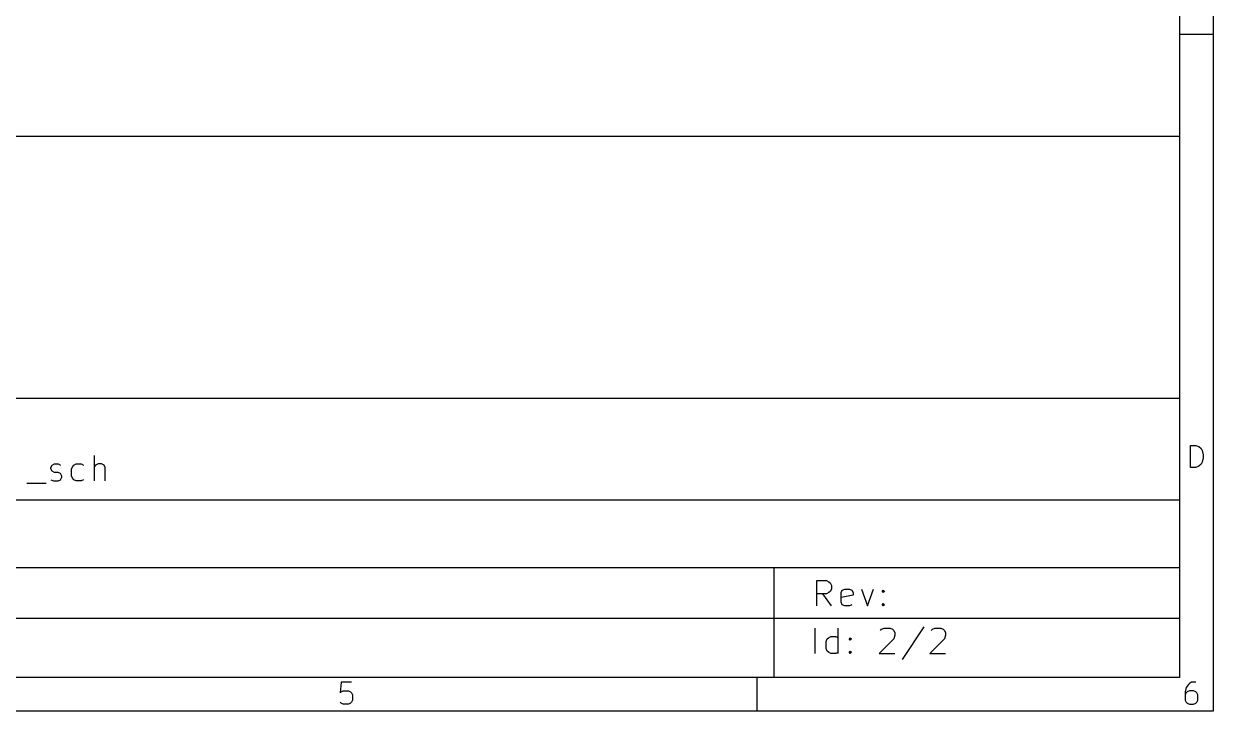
# Model space of a CAD drawing. Header units: millimetres. Extents: x 10 to 287, y -200 to -10.
# Drawn here: x 216.6 to 287, y -200 to -159.4 of the extents above; entities that cross this region are included whole.
import ezdxf

# ---------------------------------------------------------------- set-up
doc = ezdxf.new("R2010")
doc.units = ezdxf.units.MM
doc.layers.add('RED', color=14, linetype='CONTINUOUS')

msp = doc.modelspace()

# ---------------------------------------------------------------- linework, layer by layer
at = {"layer": 'RED', "linetype": 'CONTINUOUS'}
for p, q in [((287.0022, -10), (287.0022, -200.0072)), ((285.0022, -12), (285.0022, -198.0072)), ((287.0022, -160), (285.0022, -160)), ((177.0022, -166.0072), (285.0022, -166.0072)), ((285.0022, -166.0072), (285.0022, -198.0072)), ((177.0022, -181.5072), (285.0022, -181.5072)), ((285.6617, -185.5937), (285.6617, -184.2937)), ((285.6617, -184.2937), (285.9712, -184.2937)), ((285.9712, -184.2937), (286.1569, -184.3556)), ((286.1569, -184.3556), (286.2807, -184.4794)), ((220.8151, -186.3933), (220.8151, -184.8933)), ((286.2807, -184.4794), (286.3426, -184.6032)), ((286.3426, -184.6032), (286.4045, -184.8508)), ((286.4045, -185.0365), (286.3426, -185.2841)), ((286.4045, -184.8508), (286.4045, -185.0365)), ((218.2437, -185.6076), (218.3151, -185.4647)), ((218.2437, -185.679), (218.2437, -185.6076)), ((218.3151, -185.8219), (218.2437, -185.679)), ((218.3151, -185.4647), (218.458, -185.3933)), ((218.458, -185.3933), (218.6722, -185.3933)), ((218.6722, -185.3933), (218.8151, -185.4647)), ((219.458, -185.679), (219.5294, -185.5361)), ((219.458, -186.1076), (219.458, -185.679)), ((219.5294, -185.5361), (219.6008, -185.4647)), ((219.6008, -185.4647), (219.7437, -185.3933)), ((219.7437, -185.3933), (220.0294, -185.3933)), ((220.0294, -185.3933), (220.1723, -185.4647)), ((220.8865, -185.4647), (220.8151, -185.5361)), ((221.0294, -185.3933), (220.8865, -185.4647)), ((221.2437, -185.3933), (221.0294, -185.3933)), ((221.3865, -185.4647), (221.2437, -185.3933)), ((221.458, -185.6076), (221.3865, -185.4647)), ((221.458, -186.3933), (221.458, -185.6076)), ((285.9712, -185.5937), (285.6617, -185.5937)), ((286.1569, -185.5318), (285.9712, -185.5937)), ((286.2807, -185.4079), (286.1569, -185.5318)), ((286.3426, -185.2841), (286.2807, -185.4079)), ((218.2437, -186.3219), (218.3865, -186.3933)), ((218.458, -185.8933), (218.3151, -185.8219)), ((218.3865, -186.3933), (218.6722, -186.3933)), ((218.6722, -185.8933), (218.458, -185.8933)), ((218.8151, -185.9647), (218.6722, -185.8933)), ((218.6722, -186.3933), (218.8151, -186.3219)), ((218.8865, -186.1076), (218.8151, -185.9647)), ((218.8151, -186.3219), (218.8865, -186.179)), ((218.8865, -186.179), (218.8865, -186.1076)), ((219.5294, -186.2504), (219.458, -186.1076)), ((219.6008, -186.3219), (219.5294, -186.2504)), ((219.7437, -186.3933), (219.6008, -186.3219)), ((220.0294, -186.3933), (219.7437, -186.3933)), ((220.1723, -186.3219), (220.0294, -186.3933)), ((216.8151, -186.5361), (217.9579, -186.5361)), ((177.0022, -187.5072), (285.0022, -187.5072)), ((177.0022, -191.5072), (285.0022, -191.5072)), ((261.0022, -191.5072), (261.0022, -198.0072)), ((263.5566, -193.7855), (263.5566, -192.2855)), ((263.5566, -192.2855), (264.128, -192.2855)), ((264.128, -192.2855), (264.2709, -192.3569)), ((264.2709, -192.3569), (264.3423, -192.4283)), ((264.3423, -192.4283), (264.4137, -192.5712)), ((264.4137, -192.7855), (264.3423, -192.9283)), ((264.4137, -192.5712), (264.4137, -192.7855)), ((265.0566, -192.8569), (265.1995, -192.7855)), ((265.1995, -192.7855), (265.4852, -192.7855)), ((265.4852, -192.7855), (265.628, -192.8569)), ((266.1994, -192.7855), (266.5566, -193.7855)), ((266.5566, -193.7855), (266.9137, -192.7855)), ((264.128, -193.0712), (263.5566, -193.0712)), ((264.4137, -193.7855), (263.9137, -193.0712)), ((264.2709, -192.9998), (264.128, -193.0712)), ((264.3423, -192.9283), (264.2709, -192.9998)), ((264.9852, -192.9998), (265.0566, -192.8569)), ((264.9852, -193.5712), (264.9852, -192.9998)), ((265.6995, -193.1426), (264.9852, -193.2855)), ((265.628, -192.8569), (265.6995, -192.9998)), ((265.6995, -192.9998), (265.6995, -193.1426)), ((267.4138, -192.9283), (267.4852, -192.8569)), ((267.4852, -192.9998), (267.4138, -192.9283)), ((267.4852, -192.8569), (267.5566, -192.9283)), ((267.4852, -192.8569), (267.4852, -192.9998)), ((267.5566, -192.9283), (267.4852, -192.9998)), ((265.0566, -193.7141), (264.9852, -193.5712)), ((265.1995, -193.7855), (265.0566, -193.7141)), ((265.4852, -193.7855), (265.1995, -193.7855)), ((265.628, -193.7141), (265.4852, -193.7855)), ((267.4138, -193.7141), (267.4852, -193.6426)), ((267.4852, -193.7855), (267.4138, -193.7141)), ((267.4852, -193.6426), (267.5566, -193.7141)), ((267.4852, -193.6426), (267.4852, -193.7855)), ((267.5566, -193.7141), (267.4852, -193.7855)), ((177.0022, -194.5072), (285.0022, -194.5072)), ((263.4579, -196.5933), (263.4579, -195.0933)), ((264.2436, -195.6647), (264.3865, -195.5933)), ((264.3865, -195.5933), (264.6722, -195.5933)), ((264.6722, -195.5933), (264.8151, -195.6647)), ((264.8151, -196.5933), (264.8151, -195.0933)), ((267.3151, -195.2361), (267.3865, -195.1647)), ((267.3865, -195.1647), (267.5294, -195.0933)), ((267.5294, -195.0933), (267.8865, -195.0933)), ((267.8865, -195.0933), (268.0294, -195.1647)), ((268.0294, -195.1647), (268.1008, -195.2361)), ((268.1008, -195.2361), (268.1722, -195.379)), ((268.1722, -195.5219), (268.1008, -195.7361)), ((268.1722, -195.379), (268.1722, -195.5219)), ((269.8865, -195.0219), (268.6008, -196.9504)), ((270.3151, -195.2361), (270.3865, -195.1647)), ((270.3865, -195.1647), (270.5294, -195.0933)), ((270.5294, -195.0933), (270.8865, -195.0933)), ((270.8865, -195.0933), (271.0294, -195.1647)), ((271.0294, -195.1647), (271.1008, -195.2361)), ((271.1008, -195.2361), (271.1722, -195.379)), ((271.1722, -195.5219), (271.1008, -195.7361)), ((271.1722, -195.379), (271.1722, -195.5219)), ((264.1008, -195.879), (264.1722, -195.7361)), ((264.1008, -196.3076), (264.1008, -195.879)), ((264.1722, -196.4504), (264.1008, -196.3076)), ((264.1722, -195.7361), (264.2436, -195.6647)), ((265.4579, -195.7361), (265.5293, -195.6647)), ((265.5293, -195.8076), (265.4579, -195.7361)), ((265.5293, -195.6647), (265.6007, -195.7361)), ((265.5293, -195.6647), (265.5293, -195.8076)), ((265.6007, -195.7361), (265.5293, -195.8076)), ((268.1008, -195.7361), (267.2436, -196.5933)), ((271.1008, -195.7361), (270.2436, -196.5933)), ((264.2436, -196.5219), (264.1722, -196.4504)), ((264.3865, -196.5933), (264.2436, -196.5219)), ((264.6722, -196.5933), (264.3865, -196.5933)), ((264.8151, -196.5219), (264.6722, -196.5933)), ((265.4579, -196.5219), (265.5293, -196.4504)), ((265.5293, -196.5933), (265.4579, -196.5219)), ((265.5293, -196.4504), (265.6007, -196.5219)), ((265.5293, -196.4504), (265.5293, -196.5933)), ((265.6007, -196.5219), (265.5293, -196.5933)), ((267.2436, -196.5933), (268.1722, -196.5933)), ((270.2436, -196.5933), (271.1722, -196.5933)), ((285.0022, -198.0072), (12, -198.0072)), ((285.0022, -198.0072), (177.0022, -198.0072)), ((235.4081, -198.3009), (235.3462, -198.9199)), ((236.0271, -198.3009), (235.4081, -198.3009)), ((260, -198.0072), (260, -200.0072)), ((285.5319, -198.4247), (285.4081, -198.6104)), ((285.5938, -198.3628), (285.5319, -198.4247)), ((285.7176, -198.3009), (285.5938, -198.3628)), ((285.9652, -198.3009), (285.7176, -198.3009)), ((235.3462, -198.9199), (235.4081, -198.858)), ((235.4081, -198.858), (235.5319, -198.7961)), ((235.5319, -198.7961), (235.8414, -198.7961)), ((235.8414, -198.7961), (235.9652, -198.858)), ((235.9652, -198.858), (236.0271, -198.9199)), ((236.0271, -198.9199), (236.089, -199.0437)), ((236.089, -199.0437), (236.089, -199.3532)), ((285.4081, -198.6104), (285.3462, -198.858)), ((285.3462, -198.858), (285.3462, -199.3532)), ((285.4081, -198.9199), (285.3462, -199.0437)), ((285.47, -198.858), (285.4081, -198.9199)), ((285.5938, -198.7961), (285.47, -198.858)), ((285.8414, -198.7961), (285.5938, -198.7961)), ((285.9652, -198.858), (285.8414, -198.7961)), ((286.0271, -198.9199), (285.9652, -198.858)), ((286.089, -199.0437), (286.0271, -198.9199)), ((286.089, -199.3532), (286.089, -199.0437)), ((235.4081, -199.539), (235.3462, -199.477)), ((235.5319, -199.6009), (235.4081, -199.539)), ((235.8414, -199.6009), (235.5319, -199.6009)), ((235.9652, -199.539), (235.8414, -199.6009)), ((236.0271, -199.477), (235.9652, -199.539)), ((236.089, -199.3532), (236.0271, -199.477)), ((285.3462, -199.3532), (285.4081, -199.477)), ((285.4081, -199.477), (285.47, -199.539)), ((285.47, -199.539), (285.5938, -199.6009)), ((285.5938, -199.6009), (285.8414, -199.6009)), ((285.8414, -199.6009), (285.9652, -199.539)), ((285.9652, -199.539), (286.0271, -199.477)), ((286.0271, -199.477), (286.089, -199.3532)), ((287.0022, -200.0072), (10, -200.0072))]:
    msp.add_line(p, q, dxfattribs=at)

doc.saveas('drawing.dxf')
